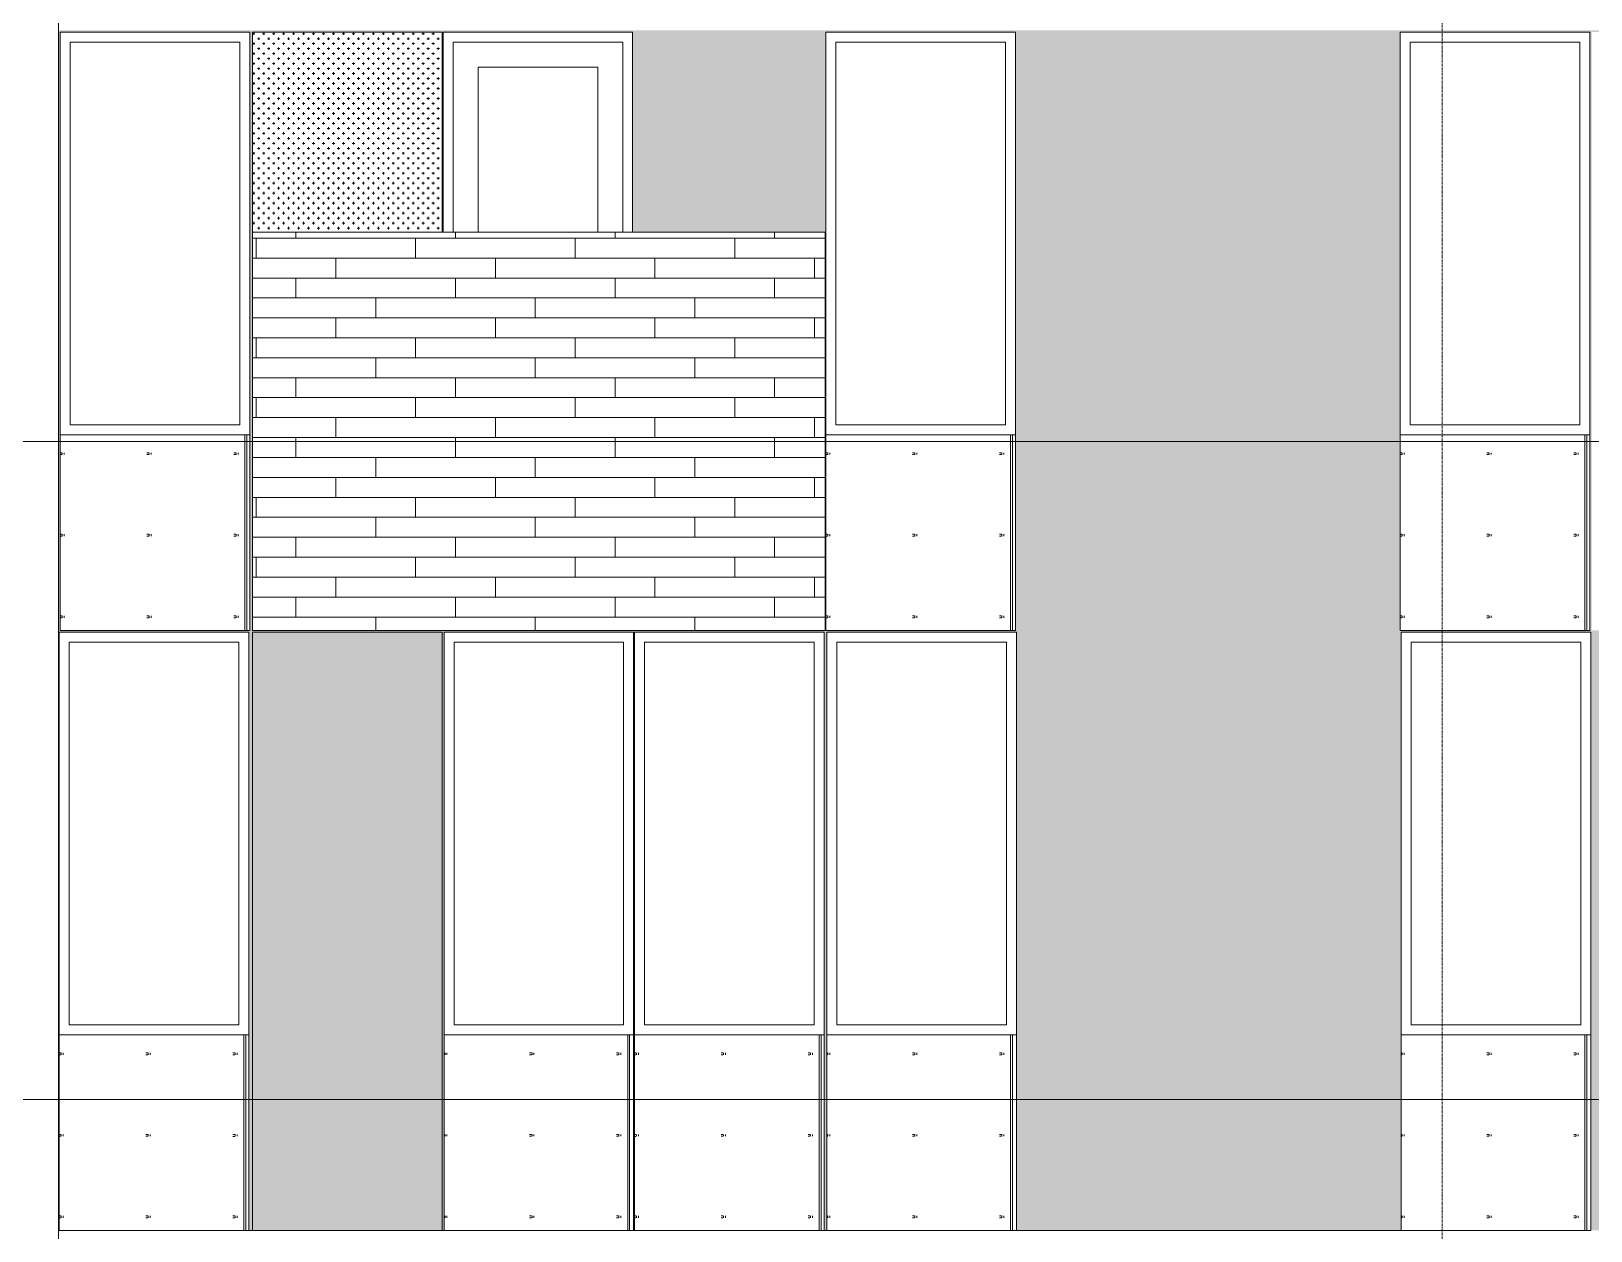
# Model space of a CAD drawing. Header units: inches. Extents: x 1747 to 7619, y -160 to 618.
# Drawn here: x 6418 to 6730.8, y 109.7 to 350.3 of the extents above; entities that cross this region are included whole.
import ezdxf

# ---------------------------------------------------------------- set-up
doc = ezdxf.new("R2010")
doc.units = ezdxf.units.IN
doc.header["$MEASUREMENT"] = 0
doc.linetypes.add('Grid Line 1_2_', pattern=[0.875, 0.5, -0.125, 0.125, -0.125])
for name, color, linetype, lineweight in [('0-4', 10, 'Continuous', 5), ('A-FLOR-LEVL-1', 51, 'Grid Line 1_2_', 9), ('A-GENM', 5, 'Continuous', 9), ('A-GLAZ', 151, 'Continuous', 13), ('A-GLAZ-1', 151, 'Continuous', 9), ('A-WALL', 113, 'Continuous', 13), ('A-WALL-PATT-1', 111, 'Continuous', 9), ('S-GRID-1', 1, 'Grid Line 1_2_', 9)]:
    doc.layers.add(name, color=color, linetype=linetype, lineweight=lineweight)
pattern_1 = [(0, (6575.1217, 268.8), (0, 4), []), (90, (6575.122, 268.8), (-8, 8), [4, -28]), (90, (6591.122, 272.8), (-8, 8), [4, -28])]

# ---------------------------------------------------------------- blocks, each defined once
blk = doc.blocks.new('CTR - 2nd Phase_rvt-2-BUILDING ELEVATION - NORTH')
at = {"layer": 'A-FLOR-LEVL-1'}
for p, q in [((-12558.48, 268), (-9609.49, 268)), ((-12558.48, 136), (-9609.49, 136))]:
    blk.add_line(p, q, dxfattribs=at)
blk = doc.blocks.new('CTR - 1st Phase - Common Walls_rvt-2-BUILDING ELEVATION - NORTH')
at = {"layer": 'A-FLOR-LEVL-1'}
for p, q in [((-12558.48, 268), (-9609.49, 268)), ((-12558.48, 136), (-9609.49, 136))]:
    blk.add_line(p, q, dxfattribs=at)
blk = doc.blocks.new('_THE_ WINDOW _ DOOR - Door - 3rd floors-2113394-BUILDING ELEVATION - NORTH')
at = {"layer": 'A-GLAZ'}
for p, q in [((-10665.58, 350.12), (-10703.6, 350.12)), ((-10703.6, 350.12), (-10703.6, 310)), ((-10701.6, 310), (-10701.6, 348.12)), ((-10701.6, 348.12), (-10667.58, 348.12)), ((-10667.58, 348.12), (-10667.58, 310)), ((-10665.58, 310), (-10665.58, 350.12)), ((-10696.6, 310), (-10696.6, 343.12)), ((-10696.6, 343.12), (-10672.58, 343.12)), ((-10672.58, 343.12), (-10672.58, 310))]:
    blk.add_line(p, q, dxfattribs=at)
blk = doc.blocks.new('_THE_ WINDOW _ DOOR - Window - 2nd Floor-2113388-BUILDING ELEVATION - NORTH')
at = {"layer": 'A-GLAZ-1'}
h = blk.add_hatch(dxfattribs=at)
h.set_pattern_fill('FP_41', color=256, style=0, pattern_type=2)
h.set_pattern_definition([(0, (-12046.24, 167.18), (-38.4, 120.38), [0.392, -38.007]), (0, (-12046.24, 167.57), (-38.4, 120.38), [0.392, -38.007]), (0, (-12046.24, 183.54), (-38.4, 120.38), [0.392, -38.007]), (0, (-12046.24, 183.93), (-38.4, 120.38), [0.392, -38.007]), (0, (-12046.24, 199.89), (-38.4, 120.38), [0.392, -38.007]), (0, (-12046.24, 200.29), (-38.4, 120.38), [0.392, -38.007]), (0, (-12046.24, 216.25), (-38.4, 120.38), [0.392, -38.007]), (0, (-12046.24, 216.64), (-38.4, 120.38), [0.392, -38.007]), (0, (-12046.24, 232.61), (-38.4, 120.38), [0.392, -38.007]), (0, (-12046.24, 233), (-38.4, 120.38), [0.392, -38.007]), (0, (-12046.24, 248.96), (-38.4, 120.38), [0.392, -38.007]), (0, (-12046.24, 249.36), (-38.4, 120.375), [0.392, -38.007]), (0, (-12046.24, 265.32), (-38.4, 120.375), [0.392, -38.007]), (0, (-12046.24, 265.71), (-38.4, 120.375), [0.392, -38.007]), (0, (-12046.24, 281.68), (-38.4, 120.375), [0.392, -38.007]), (0, (-12046.24, 282.07), (-38.4, 120.375), [0.392, -38.007]), (0, (-12028.79, 167.18), (-38.4, 120.38), [0.392, -38.007]), (0, (-12028.79, 167.57), (-38.4, 120.38), [0.392, -38.007]), (0, (-12028.79, 183.54), (-38.4, 120.38), [0.392, -38.007]), (0, (-12028.79, 183.93), (-38.4, 120.38), [0.392, -38.007]), (0, (-12028.79, 199.89), (-38.4, 120.38), [0.392, -38.007]), (0, (-12028.79, 200.29), (-38.4, 120.38), [0.392, -38.007]), (0, (-12028.79, 216.25), (-38.4, 120.38), [0.392, -38.007]), (0, (-12028.79, 216.64), (-38.4, 120.38), [0.392, -38.007]), (0, (-12028.79, 232.61), (-38.4, 120.38), [0.392, -38.007]), (0, (-12028.79, 233), (-38.4, 120.38), [0.392, -38.007]), (0, (-12028.79, 248.96), (-38.4, 120.375), [0.392, -38.007]), (0, (-12028.79, 249.36), (-38.4, 120.375), [0.392, -38.007]), (0, (-12028.79, 265.32), (-38.4, 120.375), [0.392, -38.007]), (0, (-12028.79, 265.71), (-38.4, 120.375), [0.392, -38.007]), (0, (-12028.79, 281.68), (-38.4, 120.375), [0.392, -38.007]), (0, (-12028.79, 282.07), (-38.4, 120.375), [0.392, -38.007]), (0, (-12011.34, 167.18), (-38.4, 120.38), [0.392, -38.007]), (0, (-12011.34, 167.57), (-38.4, 120.38), [0.392, -38.007]), (0, (-12011.34, 183.54), (-38.4, 120.38), [0.392, -38.007]), (0, (-12011.34, 183.93), (-38.4, 120.38), [0.392, -38.007]), (0, (-12011.34, 199.89), (-38.4, 120.38), [0.392, -38.007]), (0, (-12011.34, 200.29), (-38.4, 120.38), [0.392, -38.007]), (0, (-12011.34, 216.25), (-38.4, 120.38), [0.392, -38.007]), (0, (-12011.34, 216.64), (-38.4, 120.38), [0.392, -38.007]), (0, (-12011.34, 232.61), (-38.4, 120.38), [0.392, -38.007]), (0, (-12011.34, 233), (-38.4, 120.38), [0.392, -38.007]), (0, (-12011.34, 248.96), (-38.4, 120.375), [0.392, -38.007]), (0, (-12011.34, 249.36), (-38.4, 120.375), [0.392, -38.007]), (0, (-12011.34, 265.32), (-38.4, 120.375), [0.392, -38.007]), (0, (-12011.34, 265.71), (-38.4, 120.375), [0.392, -38.007]), (0, (-12011.34, 281.68), (-38.4, 120.375), [0.392, -38.007]), (0, (-12011.34, 282.07), (-38.4, 120.375), [0.392, -38.007]), (90, (-12047.977, 164.625), (-38.4, 2e-15), [120, -0.375]), (90, (-12047.602, 164.625), (-38.4, 2e-15), [120, -0.375]), (90, (-12046.236, 167.18), (-38.4, 2e-15), [0.392, -119.982]), (90, (-12046.236, 183.536), (-38.4, 2e-15), [0.392, -119.982]), (90, (-12046.236, 199.893), (-38.4, 2e-15), [0.392, -119.982]), (90, (-12046.236, 216.25), (-38.4, 2e-15), [0.392, -119.982]), (90, (-12046.236, 232.607), (-38.4, 2e-15), [0.392, -119.982]), (90, (-12046.236, 248.964), (-38.4, 2e-15), [0.392, -119.982]), (90, (-12046.236, 265.322), (-38.4, 2e-15), [0.392, -119.982]), (90, (-12046.236, 281.68), (-38.4, 2e-15), [0.392, -119.982]), (90, (-12045.843, 167.18), (-38.4, 2e-15), [0.392, -119.982]), (90, (-12045.843, 183.536), (-38.4, 2e-15), [0.392, -119.982]), (90, (-12045.843, 199.893), (-38.4, 2e-15), [0.392, -119.982]), (90, (-12045.843, 216.25), (-38.4, 2e-15), [0.392, -119.982]), (90, (-12045.843, 232.607), (-38.4, 2e-15), [0.392, -119.982]), (90, (-12045.843, 248.964), (-38.4, 2e-15), [0.392, -119.982]), (90, (-12045.843, 265.322), (-38.4, 2e-15), [0.392, -119.982]), (90, (-12045.843, 281.68), (-38.4, 2e-15), [0.392, -119.982]), (90, (-12028.786, 167.18), (-38.4, 2e-15), [0.392, -119.982]), (90, (-12028.786, 183.536), (-38.4, 2e-15), [0.392, -119.982]), (90, (-12028.786, 199.893), (-38.4, 2e-15), [0.392, -119.982]), (90, (-12028.786, 216.25), (-38.4, 2e-15), [0.392, -119.982]), (90, (-12028.786, 232.607), (-38.4, 2e-15), [0.392, -119.982]), (90, (-12028.786, 248.964), (-38.4, 2e-15), [0.392, -119.982]), (90, (-12028.786, 265.322), (-38.4, 2e-15), [0.392, -119.982]), (90, (-12028.786, 281.68), (-38.4, 2e-15), [0.392, -119.982]), (90, (-12028.393, 167.18), (-38.4, 2e-15), [0.392, -119.982]), (90, (-12028.393, 183.536), (-38.4, 2e-15), [0.392, -119.982]), (90, (-12028.393, 199.893), (-38.4, 2e-15), [0.392, -119.982]), (90, (-12028.393, 216.25), (-38.4, 2e-15), [0.392, -119.982]), (90, (-12028.393, 232.607), (-38.4, 2e-15), [0.392, -119.982]), (90, (-12028.393, 248.964), (-38.4, 2e-15), [0.392, -119.982]), (90, (-12028.393, 265.322), (-38.4, 2e-15), [0.392, -119.982]), (90, (-12028.393, 281.68), (-38.4, 2e-15), [0.392, -119.982]), (90, (-12011.336, 167.18), (-38.4, 2e-15), [0.392, -119.982]), (90, (-12011.336, 183.536), (-38.4, 2e-15), [0.392, -119.982]), (90, (-12011.336, 199.893), (-38.4, 2e-15), [0.392, -119.982]), (90, (-12011.336, 216.25), (-38.4, 2e-15), [0.392, -119.982]), (90, (-12011.336, 232.607), (-38.4, 2e-15), [0.392, -119.982]), (90, (-12011.336, 248.964), (-38.4, 2e-15), [0.392, -119.982]), (90, (-12011.336, 265.322), (-38.4, 2e-15), [0.392, -119.982]), (90, (-12011.336, 281.68), (-38.4, 2e-15), [0.392, -119.982]), (90, (-12010.943, 167.18), (-38.4, 2e-15), [0.392, -119.982]), (90, (-12010.943, 183.536), (-38.4, 2e-15), [0.392, -119.982]), (90, (-12010.943, 199.893), (-38.4, 2e-15), [0.392, -119.982]), (90, (-12010.943, 216.25), (-38.4, 2e-15), [0.392, -119.982]), (90, (-12010.943, 232.607), (-38.4, 2e-15), [0.392, -119.982]), (90, (-12010.943, 248.964), (-38.4, 2e-15), [0.392, -119.982]), (90, (-12010.943, 265.322), (-38.4, 2e-15), [0.392, -119.982]), (90, (-12010.943, 281.68), (-38.4, 2e-15), [0.392, -119.982]), (180, (-12009.58, 164.25), (-38.4, 120.38), [38.025, -0.375]), (180, (-12009.58, 164.62), (-38.4, 120.38), [38.025, -0.375])])
h.paths.add_polyline_path([(-12074.28, 109.75), (-12047.98, 109.75), (-12047.98, 149), (-12086, 149), (-12086, 109.75)], flags=0)
at = {"layer": 'A-GLAZ'}
for p, q in [((-12047.98, 229.75), (-12086, 229.75)), ((-12086, 229.75), (-12086, 149)), ((-12047.98, 149), (-12047.98, 229.75)), ((-12084, 151), (-12084, 227.75)), ((-12084, 227.75), (-12049.98, 227.75)), ((-12049.98, 227.75), (-12049.98, 151)), ((-12049.98, 151), (-12084, 151)), ((-12086, 149), (-12047.98, 149)), ((-12086, 149), (-12086, 109.75)), ((-12047.98, 109.75), (-12047.98, 149)), ((-12086, 109.75), (-12047.98, 109.75))]:
    blk.add_line(p, q, dxfattribs=at)
blk = doc.blocks.new('_THE_ WINDOW _ DOOR - Window - 3rd Floor-V18-BUILDING ELEVATION - NORTH')
at = {"layer": 'A-GLAZ-1'}
h = blk.add_hatch(dxfattribs=at)
h.set_pattern_fill('FP_38', color=256, style=0, pattern_type=2)
h.set_pattern_definition([(0, (-11355.04, 287.55), (-38.4, 120.38), [0.392, -38.007]), (0, (-11355.04, 287.95), (-38.4, 120.38), [0.392, -38.007]), (0, (-11355.04, 303.91), (-38.4, 120.38), [0.392, -38.007]), (0, (-11355.04, 304.3), (-38.4, 120.38), [0.392, -38.007]), (0, (-11355.04, 320.27), (-38.4, 120.38), [0.392, -38.007]), (0, (-11355.04, 320.66), (-38.4, 120.38), [0.392, -38.007]), (0, (-11355.04, 336.62), (-38.4, 120.38), [0.392, -38.007]), (0, (-11355.04, 337.02), (-38.4, 120.38), [0.392, -38.007]), (0, (-11355.04, 352.98), (-38.4, 120.38), [0.392, -38.007]), (0, (-11355.04, 353.38), (-38.4, 120.38), [0.392, -38.007]), (0, (-11355.04, 369.34), (-38.4, 120.38), [0.392, -38.007]), (0, (-11355.04, 369.73), (-38.4, 120.375), [0.392, -38.007]), (0, (-11355.04, 385.7), (-38.4, 120.375), [0.392, -38.007]), (0, (-11355.04, 386.09), (-38.4, 120.375), [0.392, -38.007]), (0, (-11355.04, 402.05), (-38.4, 120.375), [0.392, -38.007]), (0, (-11355.04, 402.45), (-38.4, 120.375), [0.392, -38.007]), (0, (-11337.59, 287.55), (-38.4, 120.38), [0.392, -38.007]), (0, (-11337.59, 287.95), (-38.4, 120.38), [0.392, -38.007]), (0, (-11337.59, 303.91), (-38.4, 120.38), [0.392, -38.007]), (0, (-11337.59, 304.3), (-38.4, 120.38), [0.392, -38.007]), (0, (-11337.59, 320.27), (-38.4, 120.38), [0.392, -38.007]), (0, (-11337.59, 320.66), (-38.4, 120.38), [0.392, -38.007]), (0, (-11337.59, 336.62), (-38.4, 120.38), [0.392, -38.007]), (0, (-11337.59, 337.02), (-38.4, 120.38), [0.392, -38.007]), (0, (-11337.59, 352.98), (-38.4, 120.38), [0.392, -38.007]), (0, (-11337.59, 353.38), (-38.4, 120.38), [0.392, -38.007]), (0, (-11337.59, 369.34), (-38.4, 120.375), [0.392, -38.007]), (0, (-11337.59, 369.73), (-38.4, 120.375), [0.392, -38.007]), (0, (-11337.59, 385.7), (-38.4, 120.375), [0.392, -38.007]), (0, (-11337.59, 386.09), (-38.4, 120.375), [0.392, -38.007]), (0, (-11337.59, 402.05), (-38.4, 120.375), [0.392, -38.007]), (0, (-11337.59, 402.45), (-38.4, 120.375), [0.392, -38.007]), (0, (-11320.14, 287.55), (-38.4, 120.38), [0.392, -38.007]), (0, (-11320.14, 287.95), (-38.4, 120.38), [0.392, -38.007]), (0, (-11320.14, 303.91), (-38.4, 120.38), [0.392, -38.007]), (0, (-11320.14, 304.3), (-38.4, 120.38), [0.392, -38.007]), (0, (-11320.14, 320.27), (-38.4, 120.38), [0.392, -38.007]), (0, (-11320.14, 320.66), (-38.4, 120.38), [0.392, -38.007]), (0, (-11320.14, 336.62), (-38.4, 120.38), [0.392, -38.007]), (0, (-11320.14, 337.02), (-38.4, 120.38), [0.392, -38.007]), (0, (-11320.14, 352.98), (-38.4, 120.38), [0.392, -38.007]), (0, (-11320.14, 353.38), (-38.4, 120.38), [0.392, -38.007]), (0, (-11320.14, 369.34), (-38.4, 120.375), [0.392, -38.007]), (0, (-11320.14, 369.73), (-38.4, 120.375), [0.392, -38.007]), (0, (-11320.14, 385.7), (-38.4, 120.375), [0.392, -38.007]), (0, (-11320.14, 386.09), (-38.4, 120.375), [0.392, -38.007]), (0, (-11320.14, 402.05), (-38.4, 120.375), [0.392, -38.007]), (0, (-11320.14, 402.45), (-38.4, 120.375), [0.392, -38.007]), (90, (-11356.777, 285), (-38.4, 2e-15), [120, -0.375]), (90, (-11356.402, 285), (-38.4, 2e-15), [120, -0.375]), (90, (-11355.036, 287.554), (-38.4, 2e-15), [0.392, -119.982]), (90, (-11355.036, 303.91), (-38.4, 2e-15), [0.392, -119.982]), (90, (-11355.036, 320.268), (-38.4, 2e-15), [0.392, -119.982]), (90, (-11355.036, 336.625), (-38.4, 2e-15), [0.392, -119.982]), (90, (-11355.036, 352.982), (-38.4, 2e-15), [0.392, -119.982]), (90, (-11355.036, 369.34), (-38.4, 2e-15), [0.392, -119.982]), (90, (-11355.036, 385.697), (-38.4, 2e-15), [0.392, -119.982]), (90, (-11355.036, 402.054), (-38.4, 2e-15), [0.392, -119.982]), (90, (-11354.643, 287.554), (-38.4, 2e-15), [0.392, -119.982]), (90, (-11354.643, 303.91), (-38.4, 2e-15), [0.392, -119.982]), (90, (-11354.643, 320.268), (-38.4, 2e-15), [0.392, -119.982]), (90, (-11354.643, 336.625), (-38.4, 2e-15), [0.392, -119.982]), (90, (-11354.643, 352.982), (-38.4, 2e-15), [0.392, -119.982]), (90, (-11354.643, 369.34), (-38.4, 2e-15), [0.392, -119.982]), (90, (-11354.643, 385.697), (-38.4, 2e-15), [0.392, -119.982]), (90, (-11354.643, 402.054), (-38.4, 2e-15), [0.392, -119.982]), (90, (-11337.586, 287.554), (-38.4, 2e-15), [0.392, -119.982]), (90, (-11337.586, 303.91), (-38.4, 2e-15), [0.392, -119.982]), (90, (-11337.586, 320.268), (-38.4, 2e-15), [0.392, -119.982]), (90, (-11337.586, 336.625), (-38.4, 2e-15), [0.392, -119.982]), (90, (-11337.586, 352.982), (-38.4, 2e-15), [0.392, -119.982]), (90, (-11337.586, 369.34), (-38.4, 2e-15), [0.392, -119.982]), (90, (-11337.586, 385.697), (-38.4, 2e-15), [0.392, -119.982]), (90, (-11337.586, 402.054), (-38.4, 2e-15), [0.392, -119.982]), (90, (-11337.193, 287.554), (-38.4, 2e-15), [0.392, -119.982]), (90, (-11337.193, 303.91), (-38.4, 2e-15), [0.392, -119.982]), (90, (-11337.193, 320.268), (-38.4, 2e-15), [0.392, -119.982]), (90, (-11337.193, 336.625), (-38.4, 2e-15), [0.392, -119.982]), (90, (-11337.193, 352.982), (-38.4, 2e-15), [0.392, -119.982]), (90, (-11337.193, 369.34), (-38.4, 2e-15), [0.392, -119.982]), (90, (-11337.193, 385.697), (-38.4, 2e-15), [0.392, -119.982]), (90, (-11337.193, 402.054), (-38.4, 2e-15), [0.392, -119.982]), (90, (-11320.136, 287.554), (-38.4, 2e-15), [0.392, -119.982]), (90, (-11320.136, 303.91), (-38.4, 2e-15), [0.392, -119.982]), (90, (-11320.136, 320.268), (-38.4, 2e-15), [0.392, -119.982]), (90, (-11320.136, 336.625), (-38.4, 2e-15), [0.392, -119.982]), (90, (-11320.136, 352.982), (-38.4, 2e-15), [0.392, -119.982]), (90, (-11320.136, 369.34), (-38.4, 2e-15), [0.392, -119.982]), (90, (-11320.136, 385.697), (-38.4, 2e-15), [0.392, -119.982]), (90, (-11320.136, 402.054), (-38.4, 2e-15), [0.392, -119.982]), (90, (-11319.743, 287.554), (-38.4, 2e-15), [0.392, -119.982]), (90, (-11319.743, 303.91), (-38.4, 2e-15), [0.392, -119.982]), (90, (-11319.743, 320.268), (-38.4, 2e-15), [0.392, -119.982]), (90, (-11319.743, 336.625), (-38.4, 2e-15), [0.392, -119.982]), (90, (-11319.743, 352.982), (-38.4, 2e-15), [0.392, -119.982]), (90, (-11319.743, 369.34), (-38.4, 2e-15), [0.392, -119.982]), (90, (-11319.743, 385.697), (-38.4, 2e-15), [0.392, -119.982]), (90, (-11319.743, 402.054), (-38.4, 2e-15), [0.392, -119.982]), (180, (-11318.38, 284.62), (-38.4, 120.38), [38.025, -0.375]), (180, (-11318.38, 285), (-38.4, 120.38), [38.025, -0.375])])
h.paths.add_polyline_path([(-11356.78, 230.12), (-11356.78, 269.37), (-11394.8, 269.37), (-11394.8, 230.12), (-11358.78, 230.12)], flags=0)
at = {"layer": 'A-GLAZ'}
for p, q in [((-11356.78, 350.12), (-11394.8, 350.12)), ((-11394.8, 350.12), (-11394.8, 269.37)), ((-11392.8, 271.37), (-11392.8, 348.12)), ((-11392.8, 348.12), (-11358.78, 348.12)), ((-11358.78, 348.12), (-11358.78, 271.37)), ((-11356.78, 269.37), (-11356.78, 350.12)), ((-11394.8, 269.37), (-11356.78, 269.37)), ((-11394.8, 269.37), (-11394.8, 230.12)), ((-11358.78, 271.37), (-11392.8, 271.37)), ((-11356.78, 230.12), (-11356.78, 269.37)), ((-11394.8, 230.12), (-11356.78, 230.12))]:
    blk.add_line(p, q, dxfattribs=at)
blk = doc.blocks.new('_THE_ WINDOW _ DOOR - hvac panel - 2nd floor-2113876-BUILDING ELEVATION - NORTH')
at = {"layer": 'A-GLAZ-1'}
h = blk.add_hatch(dxfattribs=at)
h.set_pattern_fill('FP_40', color=256, style=0, pattern_type=2)
h.set_pattern_definition([(0, (-11715.189, 174.437), (1, 1), [0.5, -1.5]), (90, (-11714.939, 174.187), (-1, 1), [0.5, -1.5])])
h.paths.add_polyline_path([(-11702.38, 109.75), (-11702.38, 229.75), (-11740.4, 229.75), (-11740.4, 109.75)], flags=0)
at = {"layer": 'A-GLAZ'}
for p, q in [((-11702.38, 229.75), (-11740.4, 229.75)), ((-11740.4, 109.75), (-11740.4, 229.75)), ((-11702.38, 229.75), (-11702.38, 109.75)), ((-11702.38, 109.75), (-11740.4, 109.75))]:
    blk.add_line(p, q, dxfattribs=at)
blk = doc.blocks.new('_THE_ WINDOW _ DOOR - hvac panel - 3rd floor-V38-BUILDING ELEVATION - NORTH')
at = {"layer": 'A-GLAZ-1'}
h = blk.add_hatch(dxfattribs=at)
h.set_pattern_fill('FP_63', color=256, style=0, pattern_type=2)
h.set_pattern_definition([(0, (-10716.601, 294.812), (1, 1), [0.5, -1.5]), (90, (-10716.351, 294.562), (-1, 1), [0.5, -1.5])])
h.paths.add_polyline_path([(-10739.52, 310), (-10703.79, 310), (-10703.79, 350.12), (-10741.81, 350.12), (-10741.81, 310)], flags=0)
at = {"layer": 'A-GLAZ'}
for p, q in [((-10703.79, 350.12), (-10741.81, 350.12)), ((-10741.81, 350.12), (-10741.81, 310)), ((-10703.79, 310), (-10703.79, 350.12))]:
    blk.add_line(p, q, dxfattribs=at)
blk = doc.blocks.new('077123 - Manufactured Gutters and Downspouts - 077123 - Manufactured Gutters and Downspouts-2024313-BUILDING ELEVATION - NORTH')
at = {"layer": 'A-GENM'}
for p, q in [((-10407.82, 413.51), (-10386.3, 413.51)), ((-10407.82, 413.51), (-10407.82, 395.11)), ((-10386.3, 413.51), (-10386.3, 395.11)), ((-10407.82, 395.11), (-10404.46, 384.1)), ((-10386.3, 395.11), (-10407.82, 395.11)), ((-10386.3, 395.11), (-10389.66, 384.1)), ((-10389.66, 384.1), (-10404.46, 384.1)), ((-10401.06, 384.1), (-10401.06, 371.1)), ((-10393.06, 365.5), (-10393.06, 384.1)), ((-10401.06, 371.1), (-10434.99, 358.75)), ((-10426.99, 353.15), (-10393.06, 365.5)), ((-10434.99, 358.75), (-10434.99, 353.15)), ((-10434.99, 102.78), (-10434.99, 353.15)), ((-10426.99, 353.15), (-10434.99, 353.15)), ((-10434.99, 353.15), (-10426.99, 353.15)), ((-10426.99, 353.15), (-10426.99, 102.78)), ((-10434.99, 91.91), (-10434.99, 102.78)), ((-10426.99, 102.78), (-10434.99, 102.78)), ((-10426.99, 102.78), (-10426.99, 91.91)), ((-10434.99, 0), (-10434.99, 91.91)), ((-10426.99, 91.91), (-10434.99, 91.91)), ((-10426.99, 91.91), (-10426.99, 0))]:
    blk.add_line(p, q, dxfattribs=at)
blk = doc.blocks.new('_THE_ WINDOW _ DOOR - Window - 2nd Floor-2113391-BUILDING ELEVATION - NORTH')
at = {"layer": 'A-GLAZ-1'}
h = blk.add_hatch(dxfattribs=at)
h.set_pattern_fill('FP_68', color=256, style=0, pattern_type=2)
h.set_pattern_definition([(180, (-10782.33, 167.18), (38.4, 120.38), [0.392, -38.007]), (180, (-10782.33, 167.57), (38.4, 120.38), [0.392, -38.007]), (180, (-10782.33, 183.54), (38.4, 120.38), [0.392, -38.007]), (180, (-10782.33, 183.93), (38.4, 120.38), [0.392, -38.007]), (180, (-10782.33, 199.89), (38.4, 120.38), [0.392, -38.007]), (180, (-10782.33, 200.29), (38.4, 120.38), [0.392, -38.007]), (180, (-10782.33, 216.25), (38.4, 120.38), [0.392, -38.007]), (180, (-10782.33, 216.64), (38.4, 120.38), [0.392, -38.007]), (180, (-10782.33, 232.61), (38.4, 120.38), [0.392, -38.007]), (180, (-10782.33, 233), (38.4, 120.38), [0.392, -38.007]), (180, (-10782.33, 248.96), (38.4, 120.38), [0.392, -38.007]), (180, (-10782.33, 249.36), (38.4, 120.375), [0.392, -38.007]), (180, (-10782.33, 265.32), (38.4, 120.375), [0.392, -38.007]), (180, (-10782.33, 265.71), (38.4, 120.375), [0.392, -38.007]), (180, (-10782.33, 281.68), (38.4, 120.375), [0.392, -38.007]), (180, (-10782.33, 282.07), (38.4, 120.375), [0.392, -38.007]), (180, (-10799.78, 167.18), (38.4, 120.38), [0.392, -38.007]), (180, (-10799.78, 167.57), (38.4, 120.38), [0.392, -38.007]), (180, (-10799.78, 183.54), (38.4, 120.38), [0.392, -38.007]), (180, (-10799.78, 183.93), (38.4, 120.38), [0.392, -38.007]), (180, (-10799.78, 199.89), (38.4, 120.38), [0.392, -38.007]), (180, (-10799.78, 200.29), (38.4, 120.38), [0.392, -38.007]), (180, (-10799.78, 216.25), (38.4, 120.38), [0.392, -38.007]), (180, (-10799.78, 216.64), (38.4, 120.38), [0.392, -38.007]), (180, (-10799.78, 232.61), (38.4, 120.38), [0.392, -38.007]), (180, (-10799.78, 233), (38.4, 120.38), [0.392, -38.007]), (180, (-10799.78, 248.96), (38.4, 120.375), [0.392, -38.007]), (180, (-10799.78, 249.36), (38.4, 120.375), [0.392, -38.007]), (180, (-10799.78, 265.32), (38.4, 120.375), [0.392, -38.007]), (180, (-10799.78, 265.71), (38.4, 120.375), [0.392, -38.007]), (180, (-10799.78, 281.68), (38.4, 120.375), [0.392, -38.007]), (180, (-10799.78, 282.07), (38.4, 120.375), [0.392, -38.007]), (180, (-10817.23, 167.18), (38.4, 120.38), [0.392, -38.007]), (180, (-10817.23, 167.57), (38.4, 120.38), [0.392, -38.007]), (180, (-10817.23, 183.54), (38.4, 120.38), [0.392, -38.007]), (180, (-10817.23, 183.93), (38.4, 120.38), [0.392, -38.007]), (180, (-10817.23, 199.89), (38.4, 120.38), [0.392, -38.007]), (180, (-10817.23, 200.29), (38.4, 120.38), [0.392, -38.007]), (180, (-10817.23, 216.25), (38.4, 120.38), [0.392, -38.007]), (180, (-10817.23, 216.64), (38.4, 120.38), [0.392, -38.007]), (180, (-10817.23, 232.61), (38.4, 120.38), [0.392, -38.007]), (180, (-10817.23, 233), (38.4, 120.38), [0.392, -38.007]), (180, (-10817.23, 248.96), (38.4, 120.375), [0.392, -38.007]), (180, (-10817.23, 249.36), (38.4, 120.375), [0.392, -38.007]), (180, (-10817.23, 265.32), (38.4, 120.375), [0.392, -38.007]), (180, (-10817.23, 265.71), (38.4, 120.375), [0.392, -38.007]), (180, (-10817.23, 281.68), (38.4, 120.375), [0.392, -38.007]), (180, (-10817.23, 282.07), (38.4, 120.375), [0.392, -38.007]), (90, (-10780.59, 164.625), (38.4, -2e-15), [120, -0.375]), (90, (-10780.964, 164.625), (38.4, -2e-15), [120, -0.375]), (90, (-10782.33, 167.18), (38.4, -2e-15), [0.392, -119.982]), (90, (-10782.33, 183.536), (38.4, -2e-15), [0.392, -119.982]), (90, (-10782.33, 199.893), (38.4, -2e-15), [0.392, -119.982]), (90, (-10782.33, 216.25), (38.4, -2e-15), [0.392, -119.982]), (90, (-10782.33, 232.607), (38.4, -2e-15), [0.392, -119.982]), (90, (-10782.33, 248.964), (38.4, -2e-15), [0.392, -119.982]), (90, (-10782.33, 265.322), (38.4, -2e-15), [0.392, -119.982]), (90, (-10782.33, 281.68), (38.4, -2e-15), [0.392, -119.982]), (90, (-10782.723, 167.18), (38.4, -2e-15), [0.392, -119.982]), (90, (-10782.723, 183.536), (38.4, -2e-15), [0.392, -119.982]), (90, (-10782.723, 199.893), (38.4, -2e-15), [0.392, -119.982]), (90, (-10782.723, 216.25), (38.4, -2e-15), [0.392, -119.982]), (90, (-10782.723, 232.607), (38.4, -2e-15), [0.392, -119.982]), (90, (-10782.723, 248.964), (38.4, -2e-15), [0.392, -119.982]), (90, (-10782.723, 265.322), (38.4, -2e-15), [0.392, -119.982]), (90, (-10782.723, 281.68), (38.4, -2e-15), [0.392, -119.982]), (90, (-10799.78, 167.18), (38.4, -2e-15), [0.392, -119.982]), (90, (-10799.78, 183.536), (38.4, -2e-15), [0.392, -119.982]), (90, (-10799.78, 199.893), (38.4, -2e-15), [0.392, -119.982]), (90, (-10799.78, 216.25), (38.4, -2e-15), [0.392, -119.982]), (90, (-10799.78, 232.607), (38.4, -2e-15), [0.392, -119.982]), (90, (-10799.78, 248.964), (38.4, -2e-15), [0.392, -119.982]), (90, (-10799.78, 265.322), (38.4, -2e-15), [0.392, -119.982]), (90, (-10799.78, 281.68), (38.4, -2e-15), [0.392, -119.982]), (90, (-10800.173, 167.18), (38.4, -2e-15), [0.392, -119.982]), (90, (-10800.173, 183.536), (38.4, -2e-15), [0.392, -119.982]), (90, (-10800.173, 199.893), (38.4, -2e-15), [0.392, -119.982]), (90, (-10800.173, 216.25), (38.4, -2e-15), [0.392, -119.982]), (90, (-10800.173, 232.607), (38.4, -2e-15), [0.392, -119.982]), (90, (-10800.173, 248.964), (38.4, -2e-15), [0.392, -119.982]), (90, (-10800.173, 265.322), (38.4, -2e-15), [0.392, -119.982]), (90, (-10800.173, 281.68), (38.4, -2e-15), [0.392, -119.982]), (90, (-10817.23, 167.18), (38.4, -2e-15), [0.392, -119.982]), (90, (-10817.23, 183.536), (38.4, -2e-15), [0.392, -119.982]), (90, (-10817.23, 199.893), (38.4, -2e-15), [0.392, -119.982]), (90, (-10817.23, 216.25), (38.4, -2e-15), [0.392, -119.982]), (90, (-10817.23, 232.607), (38.4, -2e-15), [0.392, -119.982]), (90, (-10817.23, 248.964), (38.4, -2e-15), [0.392, -119.982]), (90, (-10817.23, 265.322), (38.4, -2e-15), [0.392, -119.982]), (90, (-10817.23, 281.68), (38.4, -2e-15), [0.392, -119.982]), (90, (-10817.623, 167.18), (38.4, -2e-15), [0.392, -119.982]), (90, (-10817.623, 183.536), (38.4, -2e-15), [0.392, -119.982]), (90, (-10817.623, 199.893), (38.4, -2e-15), [0.392, -119.982]), (90, (-10817.623, 216.25), (38.4, -2e-15), [0.392, -119.982]), (90, (-10817.623, 232.607), (38.4, -2e-15), [0.392, -119.982]), (90, (-10817.623, 248.964), (38.4, -2e-15), [0.392, -119.982]), (90, (-10817.623, 265.322), (38.4, -2e-15), [0.392, -119.982]), (90, (-10817.623, 281.68), (38.4, -2e-15), [0.392, -119.982]), (0, (-10818.99, 164.25), (38.4, 120.38), [38.025, -0.375]), (0, (-10818.99, 164.62), (38.4, 120.38), [38.025, -0.375])])
h.paths.add_polyline_path([(-10778.59, 109.75), (-10742.56, 109.75), (-10742.56, 149), (-10780.59, 149), (-10780.59, 109.75)], flags=0)
at = {"layer": 'A-GLAZ'}
for p, q in [((-10780.59, 229.75), (-10780.59, 149)), ((-10742.56, 229.75), (-10780.59, 229.75)), ((-10742.56, 149), (-10742.56, 229.75)), ((-10778.59, 227.75), (-10744.56, 227.75)), ((-10778.59, 151), (-10778.59, 227.75)), ((-10744.56, 227.75), (-10744.56, 151)), ((-10744.56, 151), (-10778.59, 151)), ((-10780.59, 149), (-10742.56, 149)), ((-10780.59, 149), (-10780.59, 109.75)), ((-10742.56, 109.75), (-10742.56, 149)), ((-10780.59, 109.75), (-10742.56, 109.75))]:
    blk.add_line(p, q, dxfattribs=at)

msp = doc.modelspace()

# ---------------------------------------------------------------- hatches: boundary and pattern name
at = {"layer": 'A-WALL-PATT-1'}
h = msp.add_hatch(dxfattribs=at)
h.set_pattern_fill('FP_30', color=256, style=0, pattern_type=2)
h.set_pattern_definition([(0, (7193.2, 112.3), (-38.4, 120.375), [0.392, -38.007]), (0, (7193.2, 112.7), (-38.4, 120.375), [0.392, -38.007]), (0, (7193.2, 128.66), (-38.4, 120.375), [0.392, -38.007]), (0, (7193.2, 129.05), (-38.4, 120.375), [0.392, -38.007]), (0, (7193.2, 145.02), (-38.4, 120.375), [0.392, -38.007]), (0, (7193.2, 145.41), (-38.4, 120.375), [0.392, -38.007]), (0, (7193.2, 161.38), (-38.4, 120.375), [0.392, -38.007]), (0, (7193.2, 161.77), (-38.4, 120.375), [0.392, -38.007]), (0, (7193.2, 177.73), (-38.4, 120.375), [0.392, -38.007]), (0, (7193.2, 178.12), (-38.4, 120.375), [0.392, -38.007]), (0, (7193.2, 194.09), (-38.4, 120.375), [0.392, -38.007]), (0, (7193.2, 194.48), (-38.4, 120.375), [0.392, -38.007]), (0, (7193.2, 210.45), (-38.4, 120.375), [0.392, -38.007]), (0, (7193.2, 210.84), (-38.4, 120.375), [0.392, -38.007]), (0, (7193.2, 226.8), (-38.4, 120.375), [0.392, -38.007]), (0, (7193.2, 227.2), (-38.4, 120.375), [0.392, -38.007]), (0, (7210.65, 112.3), (-38.4, 120.375), [0.392, -38.007]), (0, (7210.65, 112.7), (-38.4, 120.375), [0.392, -38.007]), (0, (7210.65, 128.66), (-38.4, 120.375), [0.392, -38.007]), (0, (7210.65, 129.05), (-38.4, 120.375), [0.392, -38.007]), (0, (7210.65, 145.02), (-38.4, 120.375), [0.392, -38.007]), (0, (7210.65, 145.41), (-38.4, 120.375), [0.392, -38.007]), (0, (7210.65, 161.38), (-38.4, 120.375), [0.392, -38.007]), (0, (7210.65, 161.77), (-38.4, 120.375), [0.392, -38.007]), (0, (7210.65, 177.73), (-38.4, 120.375), [0.392, -38.007]), (0, (7210.65, 178.12), (-38.4, 120.375), [0.392, -38.007]), (0, (7210.65, 194.09), (-38.4, 120.375), [0.392, -38.007]), (0, (7210.65, 194.48), (-38.4, 120.375), [0.392, -38.007]), (0, (7210.65, 210.45), (-38.4, 120.375), [0.392, -38.007]), (0, (7210.65, 210.84), (-38.4, 120.375), [0.392, -38.007]), (0, (7210.65, 226.8), (-38.4, 120.375), [0.392, -38.007]), (0, (7210.65, 227.2), (-38.4, 120.375), [0.392, -38.007]), (0, (7228.1, 112.3), (-38.4, 120.375), [0.392, -38.007]), (0, (7228.1, 112.7), (-38.4, 120.375), [0.392, -38.007]), (0, (7228.1, 128.66), (-38.4, 120.375), [0.392, -38.007]), (0, (7228.1, 129.05), (-38.4, 120.375), [0.392, -38.007]), (0, (7228.1, 145.02), (-38.4, 120.375), [0.392, -38.007]), (0, (7228.1, 145.41), (-38.4, 120.375), [0.392, -38.007]), (0, (7228.1, 161.38), (-38.4, 120.375), [0.392, -38.007]), (0, (7228.1, 161.77), (-38.4, 120.375), [0.392, -38.007]), (0, (7228.1, 177.73), (-38.4, 120.375), [0.392, -38.007]), (0, (7228.1, 178.12), (-38.4, 120.375), [0.392, -38.007]), (0, (7228.1, 194.09), (-38.4, 120.375), [0.392, -38.007]), (0, (7228.1, 194.48), (-38.4, 120.375), [0.392, -38.007]), (0, (7228.1, 210.45), (-38.4, 120.375), [0.392, -38.007]), (0, (7228.1, 210.84), (-38.4, 120.375), [0.392, -38.007]), (0, (7228.1, 226.8), (-38.4, 120.375), [0.392, -38.007]), (0, (7228.1, 227.2), (-38.4, 120.375), [0.392, -38.007]), (90, (7191.46, 109.75), (-38.4, 2e-15), [120, -0.375]), (90, (7191.834, 109.75), (-38.4, 2e-15), [120, -0.375]), (90, (7193.2, 112.304), (-38.4, 2e-15), [0.392, -119.982]), (90, (7193.2, 128.66), (-38.4, 2e-15), [0.392, -119.982]), (90, (7193.2, 145.018), (-38.4, 2e-15), [0.392, -119.982]), (90, (7193.2, 161.375), (-38.4, 2e-15), [0.392, -119.982]), (90, (7193.2, 177.732), (-38.4, 2e-15), [0.392, -119.982]), (90, (7193.2, 194.09), (-38.4, 2e-15), [0.392, -119.982]), (90, (7193.2, 210.447), (-38.4, 2e-15), [0.392, -119.982]), (90, (7193.2, 226.804), (-38.4, 2e-15), [0.392, -119.982]), (90, (7193.593, 112.304), (-38.4, 2e-15), [0.392, -119.982]), (90, (7193.593, 128.66), (-38.4, 2e-15), [0.392, -119.982]), (90, (7193.593, 145.018), (-38.4, 2e-15), [0.392, -119.982]), (90, (7193.593, 161.375), (-38.4, 2e-15), [0.392, -119.982]), (90, (7193.593, 177.732), (-38.4, 2e-15), [0.392, -119.982]), (90, (7193.593, 194.09), (-38.4, 2e-15), [0.392, -119.982]), (90, (7193.593, 210.447), (-38.4, 2e-15), [0.392, -119.982]), (90, (7193.593, 226.804), (-38.4, 2e-15), [0.392, -119.982]), (90, (7210.65, 112.304), (-38.4, 2e-15), [0.392, -119.982]), (90, (7210.65, 128.66), (-38.4, 2e-15), [0.392, -119.982]), (90, (7210.65, 145.018), (-38.4, 2e-15), [0.392, -119.982]), (90, (7210.65, 161.375), (-38.4, 2e-15), [0.392, -119.982]), (90, (7210.65, 177.732), (-38.4, 2e-15), [0.392, -119.982]), (90, (7210.65, 194.09), (-38.4, 2e-15), [0.392, -119.982]), (90, (7210.65, 210.447), (-38.4, 2e-15), [0.392, -119.982]), (90, (7210.65, 226.804), (-38.4, 2e-15), [0.392, -119.982]), (90, (7211.043, 112.304), (-38.4, 2e-15), [0.392, -119.982]), (90, (7211.043, 128.66), (-38.4, 2e-15), [0.392, -119.982]), (90, (7211.043, 145.018), (-38.4, 2e-15), [0.392, -119.982]), (90, (7211.043, 161.375), (-38.4, 2e-15), [0.392, -119.982]), (90, (7211.043, 177.732), (-38.4, 2e-15), [0.392, -119.982]), (90, (7211.043, 194.09), (-38.4, 2e-15), [0.392, -119.982]), (90, (7211.043, 210.447), (-38.4, 2e-15), [0.392, -119.982]), (90, (7211.043, 226.804), (-38.4, 2e-15), [0.392, -119.982]), (90, (7228.1, 112.304), (-38.4, 2e-15), [0.392, -119.982]), (90, (7228.1, 128.66), (-38.4, 2e-15), [0.392, -119.982]), (90, (7228.1, 145.018), (-38.4, 2e-15), [0.392, -119.982]), (90, (7228.1, 161.375), (-38.4, 2e-15), [0.392, -119.982]), (90, (7228.1, 177.732), (-38.4, 2e-15), [0.392, -119.982]), (90, (7228.1, 194.09), (-38.4, 2e-15), [0.392, -119.982]), (90, (7228.1, 210.447), (-38.4, 2e-15), [0.392, -119.982]), (90, (7228.1, 226.804), (-38.4, 2e-15), [0.392, -119.982]), (90, (7228.493, 112.304), (-38.4, 2e-15), [0.392, -119.982]), (90, (7228.493, 128.66), (-38.4, 2e-15), [0.392, -119.982]), (90, (7228.493, 145.018), (-38.4, 2e-15), [0.392, -119.982]), (90, (7228.493, 161.375), (-38.4, 2e-15), [0.392, -119.982]), (90, (7228.493, 177.732), (-38.4, 2e-15), [0.392, -119.982]), (90, (7228.493, 194.09), (-38.4, 2e-15), [0.392, -119.982]), (90, (7228.493, 210.447), (-38.4, 2e-15), [0.392, -119.982]), (90, (7228.493, 226.804), (-38.4, 2e-15), [0.392, -119.982]), (180, (7229.86, 109.38), (-38.4, 120.375), [38.025, -0.375]), (180, (7229.86, 109.75), (-38.4, 120.375), [38.025, -0.375])])
h.paths.add_polyline_path([(5094.5213, 109.75), (5118.2338, 109.75), (5118.2338, 229.75), (5156.2588, 229.75), (5156.2588, 109.75), (5156.6338, 109.75), (5156.6338, 229.75), (5194.6588, 229.75), (5194.6588, 109.75), (5233.6213, 109.75), (5233.6213, 178), (5272.0213, 178), (5272.0213, 229.75), (5310.0463, 229.75), (5310.0463, 178), (5348.4463, 178), (5348.4463, 109.75), (5348.6338, 109.75), (5348.6338, 350.5), (5094.5213, 350.5), (5094.5213, 350.125), (5195.0338, 350.125), (5195.0338, 230.125), (5094.5213, 230.125), (5094.5213, 148.5015)], flags=0)
h.paths.add_polyline_path([(7115.2213, 109.75), (7115.2213, 229.75), (7153.2463, 229.75), (7153.2463, 109.75), (7153.6213, 109.75), (7153.6213, 229.75), (7191.6463, 229.75), (7191.6463, 109.75), (7224.0463, 109.75), (7224.0463, 230.125), (7115.0338, 230.125), (7115.0338, 350.125), (7224.0463, 350.125), (7224.0463, 350.5), (7084.4463, 350.5), (7084.4463, 109.75)], flags=0)
h.paths.add_polyline_path([(6923.2213, 109.75), (6923.2213, 229.75), (6961.2463, 229.75), (6961.2463, 109.75), (6961.6213, 109.75), (6961.6213, 178), (7000.0213, 178), (7000.0213, 229.75), (7038.0463, 229.75), (7038.0463, 178), (7038.4213, 178), (7038.4213, 229.75), (7076.4463, 229.75), (7076.4463, 230.125), (6961.6213, 230.125), (6961.6213, 310), (6999.8338, 310), (6999.8338, 350.125), (7037.8588, 350.125), (7037.8588, 310), (7038.2338, 310), (7038.2338, 350.125), (7076.2588, 350.125), (7076.2588, 310), (7076.4463, 310), (7076.4463, 350.5), (6777.2463, 350.5), (6777.2463, 109.75), (6808.0213, 109.75), (6808.0213, 229.75), (6846.0463, 229.75), (6846.0463, 109.75), (6884.8213, 109.75), (6884.8213, 229.75), (6922.8463, 229.75), (6922.8463, 109.75)], flags=0)
h.paths.add_polyline_path([(5779.4713, 109.75), (5801.0588, 109.75), (5801.0588, 350.5), (5356.6338, 350.5), (5356.6338, 109.75), (5387.2213, 109.75), (5387.2213, 229.75), (5425.2463, 229.75), (5425.2463, 109.75), (5463.8338, 109.75), (5463.8338, 229.75), (5501.8588, 229.75), (5501.8588, 109.75), (5540.8213, 109.75), (5540.8213, 229.75), (5578.8463, 229.75), (5578.8463, 109.75), (5579.2213, 109.75), (5579.2213, 229.75), (5617.2463, 229.75), (5617.2463, 109.75), (5647.0213, 109.75), (5647.0213, 229.75), (5779.4713, 229.75), (5779.4713, 190.56)], flags=0)
h.paths.add_polyline_path([(5809.0588, 109.75), (5809.9963, 109.75), (5809.9963, 229.75), (5848.0213, 229.75), (5848.0213, 178), (5848.3963, 178), (5848.3963, 229.75), (5924.4463, 229.75), (5924.4463, 178), (5962.8463, 178), (5962.8463, 109.75), (5963.2213, 109.75), (5963.2213, 229.75), (6001.2463, 229.75), (6001.2463, 109.75), (6001.6213, 109.75), (6001.6213, 229.75), (6039.6463, 229.75), (6039.6463, 109.75), (6108.2588, 109.75), (6108.2588, 350.5), (5809.0588, 350.5), (5809.0588, 147.7945)], flags=0)
h.paths.add_polyline_path([(6769.2463, 109.75), (6769.2463, 350.5), (6423.4588, 350.5), (6423.4588, 109.75), (6423.6463, 109.75), (6423.6463, 229.75), (6461.6713, 229.75), (6461.6713, 109.75), (6462.4213, 109.75), (6462.4213, 229.75), (6500.4463, 229.75), (6500.4463, 109.75), (6500.8213, 109.75), (6500.8213, 229.75), (6538.8463, 229.75), (6538.8463, 109.75), (6539.0338, 109.75), (6539.0338, 229.75), (6577.0588, 229.75), (6577.0588, 109.75), (6577.6213, 109.75), (6577.6213, 229.75), (6615.6463, 229.75), (6615.6463, 109.75), (6692.8213, 109.75), (6692.8213, 229.75), (6730.8463, 229.75), (6730.8463, 109.75)], flags=0)
h.paths.add_polyline_path([(6116.2588, 109.75), (6155.2213, 109.75), (6155.2213, 229.75), (6193.2463, 229.75), (6193.2463, 109.75), (6193.6213, 109.75), (6193.6213, 229.75), (6231.6463, 229.75), (6231.6463, 109.75), (6232.0213, 109.75), (6232.0213, 229.75), (6270.0463, 229.75), (6270.0463, 109.75), (6270.4213, 109.75), (6270.4213, 229.75), (6308.4463, 229.75), (6308.4463, 109.75), (6415.4588, 109.75), (6415.4588, 350.5), (6116.2588, 350.5), (6116.2588, 122.9819)], flags=0)
h.paths.add_polyline_path([(6846.0463, 230.125), (6808.0213, 230.125), (6808.0213, 350.125), (6846.0463, 350.125), (6846.0463, 265.75)], flags=0)
h.paths.add_polyline_path([(6920.8463, 230.125), (6884.8213, 230.125), (6884.8213, 350.125), (6922.8463, 350.125), (6922.8463, 230.125)], flags=0)
h.paths.add_polyline_path([(6730.6588, 230.125), (6692.6338, 230.125), (6692.6338, 350.125), (6730.6588, 350.125), (6730.6588, 269)], flags=0)
h.paths.add_polyline_path([(6731.2213, 230.125), (6731.0338, 230.125), (6731.0338, 350.125), (6769.0588, 350.125), (6769.0588, 230.125), (6737.601, 230.125)], flags=0)
h.paths.add_polyline_path([(6579.6213, 230.125), (6577.4338, 230.125), (6577.4338, 350.125), (6615.4588, 350.125), (6615.4588, 230.125)], flags=0)
h.paths.add_polyline_path([(6464.713, 230.125), (6462.4213, 230.125), (6462.4213, 350.125), (6500.4463, 350.125), (6500.4463, 310), (6500.6338, 310), (6500.6338, 350.125), (6538.6588, 350.125), (6538.6588, 310), (6577.2463, 310), (6577.2463, 230.125), (6466.6713, 230.125)], flags=0)
h.paths.add_polyline_path([(6461.8588, 230.125), (6423.8338, 230.125), (6423.8338, 350.125), (6461.8588, 350.125), (6461.8588, 232.6185)], flags=0)
h.paths.add_polyline_path([(6346.4713, 230.125), (6270.4213, 230.125), (6270.4213, 350.125), (6346.4713, 350.125), (6346.4713, 269.375)], flags=0)
h.paths.add_polyline_path([(6120.259, 230.125), (6116.4463, 230.125), (6116.4463, 350.125), (6154.4713, 350.125), (6154.4713, 230.125)], flags=0)
h.paths.add_polyline_path([(6157.2213, 230.125), (6155.2213, 230.125), (6155.2213, 350.125), (6193.2463, 350.125), (6193.2463, 230.125), (6191.2463, 230.125)], flags=0)
h.paths.add_polyline_path([(6232.0213, 230.125), (6232.0213, 350.125), (6270.0463, 350.125), (6270.0463, 230.125), (6249.4293, 230.125)], flags=0)
h.paths.add_polyline_path([(6037.6463, 230.125), (6001.6213, 230.125), (6001.6213, 350.125), (6039.6463, 350.125), (6039.6463, 230.125)], flags=0)
h.paths.add_polyline_path([(5651.3963, 230.125), (5540.8213, 230.125), (5540.8213, 350.125), (5578.8463, 350.125), (5578.8463, 310), (5579.2213, 310), (5579.2213, 350.125), (5617.2463, 350.125), (5617.2463, 310), (5655.6463, 310), (5655.6463, 230.125), (5654.8963, 230.125)], flags=0)
h.paths.add_polyline_path([(6001.2463, 230.125), (5963.2213, 230.125), (5963.2213, 350.125), (6001.2463, 350.125), (6001.2463, 265.75)], flags=0)
h.paths.add_polyline_path([(5886.4213, 230.125), (5886.2338, 230.125), (5886.2338, 350.125), (5924.2588, 350.125), (5924.2588, 230.125), (5888.4213, 230.125)], flags=0)
h.paths.add_polyline_path([(5811.9963, 230.125), (5809.4338, 230.125), (5809.4338, 350.125), (5847.4588, 350.125), (5847.4588, 230.125)], flags=0)
h.paths.add_polyline_path([(5389.2213, 230.125), (5387.2213, 230.125), (5387.2213, 350.125), (5425.2463, 350.125), (5425.2463, 230.125), (5423.2463, 230.125)], flags=0)
h.paths.add_polyline_path([(5501.8588, 230.125), (5463.8338, 230.125), (5463.8338, 350.125), (5501.8588, 350.125), (5501.8588, 265.75)], flags=0)
h.paths.add_polyline_path([(5308.0463, 230.125), (5272.0213, 230.125), (5272.0213, 350.125), (5310.0463, 350.125), (5310.0463, 230.125)], flags=0)
h.paths.add_polyline_path([(5233.6213, 230.125), (5233.6213, 350.125), (5271.6463, 350.125), (5271.6463, 230.125), (5259.124, 230.125)], flags=0)
h = msp.add_hatch(dxfattribs=at)
h.set_pattern_fill('FP_43', color=256, style=0, pattern_type=2)
h.set_pattern_definition(pattern_1)
h.paths.add_polyline_path([(6464.713, 230.125), (6466.6713, 230.125), (6466.6713, 310), (6462.4213, 310), (6462.4213, 230.125)], flags=0)
h = msp.add_hatch(dxfattribs=at)
h.set_pattern_fill('FP_43', color=256, style=0, pattern_type=2)
h.set_pattern_definition(pattern_1)
h.paths.add_polyline_path([(6572.9963, 230.125), (6572.9963, 310), (6466.6713, 310), (6466.6713, 230.125), (6550.8265, 230.125)], flags=0)
h = msp.add_hatch(dxfattribs=at)
h.set_pattern_fill('FP_43', color=256, style=0, pattern_type=2)
h.set_pattern_definition(pattern_1)
h.paths.add_polyline_path([(6577.2463, 230.125), (6577.2463, 310), (6572.9963, 310), (6572.9963, 230.125)], flags=0)

# ---------------------------------------------------------------- linework, layer by layer
at = {"layer": 'A-FLOR-LEVL-1'}
for p, q in [((4646.5044, 268), (7593.9954, 268)), ((4646.5044, 136), (7593.9954, 136))]:
    msp.add_line(p, q, dxfattribs=at)
at = {"layer": 'A-WALL'}
for p, q in [((6462.4213, 350.125), (6500.4463, 350.125)), ((6462.4213, 230.125), (6462.4213, 350.125)), ((6500.4463, 350.125), (6500.4463, 310)), ((6577.2463, 310), (6462.4213, 310)), ((6577.2463, 310), (6577.2463, 230.125)), ((6423.8338, 230.125), (6423.8338, 269.375)), ((6461.8588, 269.375), (6461.8588, 230.125)), ((6577.4338, 230.125), (6577.4338, 269.375)), ((6615.4588, 269.375), (6615.4588, 230.125)), ((6692.6338, 230.125), (6692.6338, 269.375)), ((6730.6588, 269.375), (6730.6588, 230.125)), ((6461.8588, 230.125), (6423.8338, 230.125)), ((6462.4213, 230.125), (6577.2463, 230.125)), ((6462.4213, 109.75), (6462.4213, 229.75)), ((6462.4213, 229.75), (6500.4463, 229.75)), ((6500.4463, 229.75), (6500.4463, 109.75)), ((6615.4588, 230.125), (6577.4338, 230.125)), ((6730.6588, 230.125), (6692.6338, 230.125)), ((6423.6463, 109.75), (6423.6463, 149)), ((6461.6713, 149), (6461.6713, 109.75)), ((6500.8213, 109.75), (6500.8213, 149)), ((6538.8463, 149), (6538.8463, 109.75)), ((6539.0338, 109.75), (6539.0338, 149)), ((6577.0588, 149), (6577.0588, 109.75)), ((6577.6213, 109.75), (6577.6213, 149)), ((6615.6463, 149), (6615.6463, 109.75)), ((6692.8213, 109.75), (6692.8213, 149)), ((6423.4588, 109.75), (6423.6463, 109.75)), ((6461.6713, 109.75), (6462.4213, 109.75)), ((6500.4463, 109.75), (6500.8213, 109.75)), ((6538.8463, 109.75), (6539.0338, 109.75)), ((6577.0588, 109.75), (6577.6213, 109.75)), ((6615.6463, 109.75), (6692.8213, 109.75))]:
    msp.add_line(p, q, dxfattribs=at)
at = {"layer": 'S-GRID-1'}
msp.add_line((6701.0463, -159.8356), (6701.0463, 470.5), dxfattribs=at)

# ---------------------------------------------------------------- block references
at = {"layer": '0-4'}
for name in ['CTR - 2nd Phase_rvt-2-BUILDING ELEVATION - NORTH', 'CTR - 1st Phase - Common Walls_rvt-2-BUILDING ELEVATION - NORTH']:
    msp.add_blockref(name, (17204.2357, 0), dxfattribs=at)
at = {"layer": 'A-GENM'}
msp.add_blockref('077123 - Manufactured Gutters and Downspouts - 077123 - Manufactured Gutters and Downspouts-2024313-BUILDING ELEVATION - NORTH', (16850.4482, 0), dxfattribs=at)
at = {"layer": 'A-GLAZ'}
for name, p in [('_THE_ WINDOW _ DOOR - Window - 3rd Floor-V18-BUILDING ELEVATION - NORTH', (17818.6357, 0)), ('_THE_ WINDOW _ DOOR - hvac panel - 3rd floor-V38-BUILDING ELEVATION - NORTH', (17204.2357, 0)), ('_THE_ WINDOW _ DOOR - Door - 3rd floors-2113394-BUILDING ELEVATION - NORTH', (17204.2357, 0)), ('_THE_ WINDOW _ DOOR - Window - 3rd Floor-V18-BUILDING ELEVATION - NORTH', (17972.2357, 0)), ('_THE_ WINDOW _ DOOR - Window - 3rd Floor-V18-BUILDING ELEVATION - NORTH', (18087.4357, 0)), ('_THE_ WINDOW _ DOOR - Window - 2nd Floor-2113391-BUILDING ELEVATION - NORTH', (17204.2357, 0)), ('_THE_ WINDOW _ DOOR - hvac panel - 2nd floor-2113876-BUILDING ELEVATION - NORTH', (18202.8232, 0)), ('_THE_ WINDOW _ DOOR - Window - 2nd Floor-2113388-BUILDING ELEVATION - NORTH', (18586.8232, 0)), ('_THE_ WINDOW _ DOOR - Window - 2nd Floor-2113388-BUILDING ELEVATION - NORTH', (18625.0357, 0)), ('_THE_ WINDOW _ DOOR - Window - 2nd Floor-2113388-BUILDING ELEVATION - NORTH', (18663.6232, 0)), ('_THE_ WINDOW _ DOOR - Window - 2nd Floor-2113388-BUILDING ELEVATION - NORTH', (18778.8232, 0))]:
    msp.add_blockref(name, p, dxfattribs=at)

doc.saveas('drawing.dxf')
